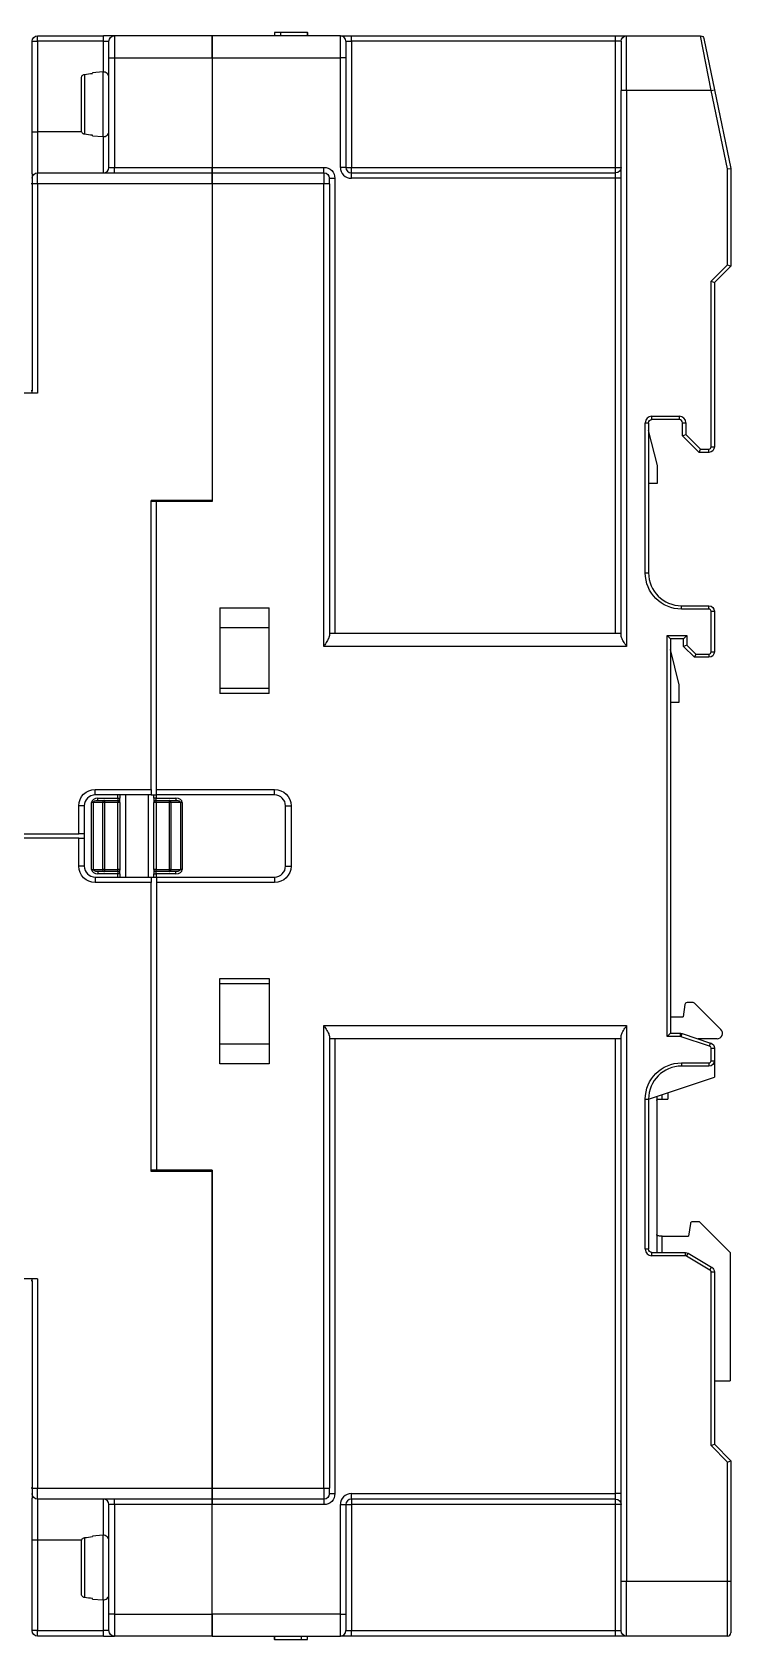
# Model space of a CAD drawing. Header units: inches. Extents: x 0 to 153, y 0 to 147.
# Drawn here: x 89.2 to 153, y 0 to 146.7 of the extents above; entities that cross this region are included whole.
import ezdxf

# ---------------------------------------------------------------- set-up
doc = ezdxf.new("R2010")
doc.units = ezdxf.units.IN
doc.layers.add('1', color=1, linetype='Continuous')

# ---------------------------------------------------------------- blocks, each defined once
blk = doc.blocks.new('rjtj')
at = {"layer": '1', "color": 2, "linetype": 'Continuous'}
for p, q in [((32902.26, -2430.11), (32902.26, -2430.41)), ((32902.79, -2430.11), (32902.79, -2430.41)), ((32905.27, -2430.41), (32905.27, -2430.07)), ((32905.27, -2430.11), (32905.27, -2430.41)), ((32880.16, -2439.16), (32880.16, -2430.91)), ((32880.16, -2430.91), (32880.66, -2430.91)), ((32880.66, -2430.41), (32886.66, -2430.41)), ((32880.66, -2430.91), (32880.66, -2430.41)), ((32886.66, -2430.91), (32880.66, -2430.91)), ((32880.66, -2430.91), (32880.66, -2439.16)), ((32886.66, -2430.91), (32886.66, -2430.41)), ((32887.66, -2430.41), (32886.66, -2430.41)), ((32886.66, -2433.71), (32886.66, -2430.91)), ((32886.66, -2430.91), (32887.16, -2430.91)), ((32887.16, -2432.41), (32887.16, -2430.91)), ((32896.56, -2430.41), (32887.66, -2430.41)), ((32887.66, -2430.41), (32887.66, -2432.41)), ((32896.56, -2432.41), (32896.56, -2430.41)), ((32896.56, -2430.41), (32896.56, -2432.41)), ((32908.26, -2430.41), (32896.56, -2430.41)), ((32908.26, -2432.41), (32908.26, -2430.41)), ((32908.26, -2430.41), (32909.26, -2430.41)), ((32908.76, -2430.91), (32908.76, -2432.41)), ((32908.76, -2430.91), (32909.26, -2430.91)), ((32909.26, -2430.91), (32909.26, -2430.41)), ((32909.26, -2430.41), (32933.36, -2430.41)), ((32909.26, -2430.91), (32909.26, -2442.41)), ((32933.36, -2430.91), (32909.26, -2430.91)), ((32933.36, -2430.91), (32933.36, -2430.41)), ((32933.36, -2430.41), (32934.36, -2430.41)), ((32933.86, -2430.91), (32933.36, -2430.91)), ((32933.36, -2442.41), (32933.36, -2430.91)), ((32933.86, -2430.91), (32933.86, -2435.41)), ((32934.36, -2430.41), (32941.11, -2430.41)), ((32934.36, -2435.41), (32934.36, -2430.41)), ((32942.08, -2435.41), (32941.11, -2430.41)), ((32941.41, -2430.65), (32942.38, -2435.35)), ((32887.16, -2442.41), (32887.16, -2432.41)), ((32887.16, -2432.41), (32887.66, -2432.41)), ((32887.66, -2432.41), (32896.56, -2432.41)), ((32887.66, -2432.41), (32887.66, -2442.41)), ((32896.56, -2432.41), (32896.56, -2442.41)), ((32896.56, -2432.41), (32896.56, -2442.41)), ((32896.56, -2432.41), (32908.26, -2432.41)), ((32908.76, -2432.41), (32908.26, -2432.41)), ((32908.26, -2442.41), (32908.26, -2432.41)), ((32908.76, -2432.41), (32908.76, -2442.41)), ((32884.66, -2439.07), (32884.66, -2434.25)), ((32884.93, -2433.93), (32884.93, -2439.39)), ((32886.61, -2433.71), (32885.66, -2433.79)), ((32885.66, -2433.79), (32885.66, -2433.83)), ((32886.61, -2433.71), (32886.61, -2436.66)), ((32934.36, -2435.41), (32933.86, -2435.41)), ((32933.86, -2485.13), (32933.86, -2435.41)), ((32942.08, -2435.41), (32934.36, -2435.41)), ((32934.36, -2435.41), (32934.36, -2486.11)), ((32942.08, -2435.41), (32942.38, -2435.35)), ((32943.56, -2442.54), (32942.08, -2435.41)), ((32942.38, -2435.35), (32943.86, -2442.51)), ((32886.61, -2436.66), (32886.61, -2439.61)), ((32880.16, -2443.01), (32880.16, -2439.16)), ((32880.16, -2439.16), (32880.66, -2439.16)), ((32884.67, -2439.16), (32880.66, -2439.16)), ((32880.66, -2439.16), (32880.66, -2442.91)), ((32887.15, -2439.16), (32887.16, -2439.16)), ((32885.66, -2439.53), (32885.66, -2439.48)), ((32885.66, -2439.53), (32886.61, -2439.61)), ((32886.66, -2442.91), (32886.66, -2439.61)), ((32880.16, -2443.01), (32880.16, -2443.91)), ((32880.66, -2443.91), (32880.66, -2442.91)), ((32880.66, -2442.91), (32896.56, -2442.91)), ((32887.16, -2442.41), (32887.66, -2442.41)), ((32887.66, -2442.91), (32887.66, -2442.41)), ((32887.66, -2442.41), (32896.56, -2442.41)), ((32896.56, -2442.41), (32896.56, -2442.91)), ((32896.56, -2442.91), (32896.56, -2442.41)), ((32896.56, -2442.41), (32906.76, -2442.41)), ((32896.56, -2442.91), (32896.56, -2443.91)), ((32896.56, -2443.91), (32896.56, -2442.91)), ((32896.56, -2442.91), (32906.76, -2442.91)), ((32906.76, -2442.91), (32906.76, -2442.41)), ((32906.76, -2442.91), (32906.76, -2443.91)), ((32907.26, -2443.91), (32907.26, -2443.41)), ((32907.26, -2443.41), (32907.76, -2443.41)), ((32907.76, -2443.41), (32907.76, -2484.91)), ((32908.76, -2442.41), (32908.26, -2442.41)), ((32908.76, -2442.41), (32909.26, -2442.41)), ((32909.26, -2442.91), (32909.26, -2442.41)), ((32909.26, -2442.41), (32933.36, -2442.41)), ((32909.26, -2443.41), (32909.26, -2442.91)), ((32909.26, -2442.91), (32933.36, -2442.91)), ((32933.36, -2443.41), (32909.26, -2443.41)), ((32933.36, -2442.41), (32933.86, -2442.41)), ((32933.36, -2442.91), (32933.36, -2442.41)), ((32933.36, -2443.41), (32933.36, -2442.91)), ((32933.86, -2443.41), (32933.36, -2443.41)), ((32933.36, -2484.91), (32933.36, -2443.41)), ((32943.56, -2442.54), (32943.86, -2442.51)), ((32943.56, -2451.29), (32943.56, -2442.54)), ((32943.86, -2442.51), (32943.86, -2451.41)), ((32880.16, -2443.91), (32880.06, -2443.91)), ((32880.66, -2443.91), (32880.16, -2443.91)), ((32880.16, -2443.91), (32880.16, -2462.81)), ((32896.56, -2443.91), (32880.66, -2443.91)), ((32880.66, -2443.91), (32880.66, -2463.01)), ((32896.56, -2443.91), (32896.56, -2472.81)), ((32896.56, -2443.91), (32896.56, -2472.91)), ((32906.76, -2443.91), (32896.56, -2443.91)), ((32907.26, -2443.91), (32906.76, -2443.91)), ((32906.76, -2486.11), (32906.76, -2443.91)), ((32907.26, -2443.91), (32907.26, -2485.13)), ((32942.06, -2452.79), (32943.56, -2451.29)), ((32943.86, -2451.41), (32942.36, -2452.91)), ((32943.56, -2451.29), (32943.86, -2451.41)), ((32942.06, -2452.79), (32942.36, -2452.91)), ((32942.06, -2467.91), (32942.06, -2452.79)), ((32942.36, -2452.91), (32942.36, -2467.91)), ((32880.66, -2463.01), (32822.16, -2463.01)), ((32880.16, -2462.81), (32880.06, -2462.81)), ((32880.16, -2463.01), (32880.16, -2462.81)), ((32936.66, -2465.41), (32936.66, -2465.11)), ((32936.66, -2465.11), (32939.16, -2465.11)), ((32939.16, -2465.41), (32936.66, -2465.41)), ((32939.16, -2465.11), (32939.16, -2465.41)), ((32936.06, -2465.71), (32936.36, -2465.71)), ((32936.06, -2479.41), (32936.06, -2465.71)), ((32936.36, -2465.71), (32936.36, -2479.41)), ((32937.16, -2469.61), (32936.36, -2466.41)), ((32939.46, -2465.71), (32939.76, -2465.71)), ((32939.46, -2466.91), (32939.46, -2465.71)), ((32939.46, -2466.91), (32939.76, -2466.79)), ((32940.96, -2468.41), (32939.46, -2466.91)), ((32939.76, -2465.71), (32939.76, -2466.79)), ((32939.76, -2466.79), (32941.08, -2468.11)), ((32940.96, -2468.41), (32941.08, -2468.11)), ((32941.86, -2468.41), (32940.96, -2468.41)), ((32941.08, -2468.11), (32941.86, -2468.11)), ((32941.86, -2468.41), (32941.86, -2468.11)), ((32942.06, -2467.91), (32942.36, -2467.91)), ((32937.16, -2471.21), (32937.16, -2469.61)), ((32936.36, -2471.21), (32937.16, -2471.21)), ((32896.56, -2472.81), (32891.01, -2472.81)), ((32891.01, -2499.16), (32891.01, -2472.81)), ((32891.51, -2472.91), (32891.01, -2472.91)), ((32891.51, -2499.16), (32891.51, -2472.91)), ((32896.56, -2472.91), (32891.51, -2472.91)), ((32891.76, -2472.91), (32891.76, -2472.81)), ((32892.06, -2472.81), (32892.06, -2472.91)), ((32895.66, -2472.91), (32895.66, -2472.81)), ((32895.96, -2472.81), (32895.96, -2472.91)), ((32896.01, -2472.81), (32896.01, -2472.91)), ((32936.06, -2479.41), (32936.36, -2479.41)), ((32897.26, -2482.61), (32897.26, -2490.41)), ((32897.26, -2482.61), (32901.76, -2482.61)), ((32901.76, -2490.41), (32901.76, -2482.61)), ((32939.36, -2482.71), (32939.36, -2482.41)), ((32939.36, -2482.41), (32941.86, -2482.41)), ((32941.86, -2482.71), (32939.36, -2482.71)), ((32941.86, -2482.71), (32941.86, -2482.41)), ((32942.06, -2482.91), (32942.36, -2482.91)), ((32942.06, -2486.61), (32942.06, -2482.91)), ((32942.36, -2482.91), (32942.36, -2486.61)), ((32901.76, -2484.41), (32897.26, -2484.41)), ((32934.36, -2486.11), (32906.76, -2486.11)), ((32907.26, -2484.91), (32933.86, -2484.91)), ((32938.06, -2485.11), (32938.36, -2485.41)), ((32938.06, -2521.71), (32938.06, -2485.11)), ((32938.06, -2485.11), (32939.86, -2485.11)), ((32938.36, -2485.41), (32938.36, -2521.41)), ((32939.56, -2485.41), (32938.36, -2485.41)), ((32939.86, -2485.11), (32939.56, -2485.41)), ((32939.56, -2486.11), (32939.56, -2485.41)), ((32939.86, -2485.99), (32939.56, -2486.11)), ((32940.56, -2487.11), (32939.56, -2486.11)), ((32939.86, -2485.11), (32939.86, -2485.99)), ((32939.86, -2485.99), (32940.68, -2486.81)), ((32939.16, -2489.61), (32938.36, -2486.41)), ((32940.68, -2486.81), (32940.56, -2487.11)), ((32941.86, -2487.11), (32940.56, -2487.11)), ((32940.68, -2486.81), (32941.86, -2486.81)), ((32941.86, -2486.81), (32941.86, -2487.11)), ((32942.06, -2486.61), (32942.36, -2486.61)), ((32897.26, -2489.91), (32901.76, -2489.91)), ((32901.76, -2490.41), (32897.26, -2490.41)), ((32939.16, -2491.21), (32939.16, -2489.61)), ((32938.36, -2491.21), (32939.16, -2491.21)), ((32885.91, -2499.66), (32885.91, -2499.16)), ((32885.91, -2499.16), (32891.01, -2499.16)), ((32891.01, -2499.16), (32891.01, -2499.66)), ((32891.51, -2499.66), (32891.51, -2499.16)), ((32891.51, -2499.16), (32902.26, -2499.16)), ((32902.26, -2499.66), (32902.26, -2499.16)), ((32884.91, -2500.66), (32884.41, -2500.66)), ((32884.41, -2503.21), (32884.41, -2500.66)), ((32884.91, -2500.66), (32884.91, -2503.21)), ((32885.71, -2500.36), (32885.57, -2500.36)), ((32885.57, -2506.46), (32885.57, -2500.36)), ((32886.6, -2500.36), (32885.71, -2500.36)), ((32885.71, -2500.36), (32885.71, -2506.46)), ((32891.01, -2499.66), (32885.91, -2499.66)), ((32886.14, -2500.16), (32886.14, -2499.96)), ((32886.14, -2499.96), (32887.96, -2499.96)), ((32886.14, -2500.16), (32886.74, -2500.16)), ((32886.6, -2506.46), (32886.6, -2500.36)), ((32886.74, -2500.36), (32886.6, -2500.36)), ((32886.74, -2500.16), (32886.74, -2500.36)), ((32886.74, -2500.16), (32887.96, -2500.16)), ((32886.74, -2500.36), (32886.74, -2506.46)), ((32887.96, -2500.36), (32886.74, -2500.36)), ((32887.96, -2499.96), (32887.96, -2499.66)), ((32887.96, -2499.96), (32888.16, -2499.96)), ((32887.96, -2499.96), (32887.96, -2500.16)), ((32887.96, -2500.16), (32887.96, -2500.36)), ((32888.16, -2500.36), (32887.96, -2500.36)), ((32887.96, -2506.46), (32887.96, -2500.36)), ((32888.16, -2499.66), (32888.16, -2499.96)), ((32888.16, -2500.36), (32888.16, -2499.96)), ((32888.16, -2500.36), (32888.16, -2506.46)), ((32888.66, -2499.66), (32888.66, -2507.16)), ((32890.76, -2507.16), (32890.76, -2499.66)), ((32891.01, -2499.66), (32891.51, -2499.66)), ((32891.26, -2499.96), (32891.26, -2499.66)), ((32891.26, -2499.96), (32891.26, -2500.36)), ((32891.46, -2499.96), (32891.26, -2499.96)), ((32891.26, -2506.46), (32891.26, -2500.36)), ((32891.46, -2500.36), (32891.26, -2500.36)), ((32891.46, -2499.66), (32891.46, -2499.96)), ((32891.46, -2500.16), (32891.46, -2499.96)), ((32891.46, -2499.96), (32893.27, -2499.96)), ((32891.46, -2500.36), (32891.46, -2500.16)), ((32891.46, -2500.16), (32892.67, -2500.16)), ((32891.46, -2500.36), (32891.46, -2506.46)), ((32892.67, -2500.36), (32891.46, -2500.36)), ((32902.26, -2499.66), (32891.51, -2499.66)), ((32892.67, -2500.36), (32892.67, -2500.16)), ((32892.67, -2500.16), (32893.27, -2500.16)), ((32892.81, -2500.36), (32892.67, -2500.36)), ((32892.67, -2506.46), (32892.67, -2500.36)), ((32893.7, -2500.36), (32892.81, -2500.36)), ((32892.81, -2500.36), (32892.81, -2506.46)), ((32893.27, -2499.96), (32893.27, -2500.16)), ((32893.84, -2500.36), (32893.7, -2500.36)), ((32893.7, -2506.46), (32893.7, -2500.36)), ((32893.84, -2500.36), (32893.84, -2506.46)), ((32903.26, -2500.66), (32903.76, -2500.66)), ((32903.26, -2506.16), (32903.26, -2500.66)), ((32903.76, -2500.66), (32903.76, -2506.16)), ((32822.16, -2503.21), (32884.41, -2503.21)), ((32884.41, -2503.61), (32822.16, -2503.61)), ((32884.91, -2503.21), (32884.41, -2503.21)), ((32884.41, -2506.16), (32884.41, -2503.61)), ((32884.41, -2503.61), (32884.91, -2503.61)), ((32884.91, -2503.21), (32884.91, -2503.61)), ((32884.91, -2503.61), (32884.91, -2506.16)), ((32884.91, -2506.16), (32884.41, -2506.16)), ((32885.57, -2506.46), (32885.71, -2506.46)), ((32885.71, -2506.46), (32886.6, -2506.46)), ((32886.14, -2506.66), (32886.14, -2506.86)), ((32886.74, -2506.66), (32886.14, -2506.66)), ((32886.74, -2506.46), (32886.6, -2506.46)), ((32886.74, -2506.46), (32886.74, -2506.66)), ((32886.74, -2506.46), (32887.96, -2506.46)), ((32887.96, -2506.66), (32886.74, -2506.66)), ((32888.16, -2506.46), (32887.96, -2506.46)), ((32887.96, -2506.66), (32887.96, -2506.46)), ((32887.96, -2506.66), (32887.96, -2506.86)), ((32888.16, -2506.86), (32888.16, -2506.46)), ((32891.26, -2506.46), (32891.26, -2506.86)), ((32891.46, -2506.46), (32891.26, -2506.46)), ((32891.46, -2506.66), (32891.46, -2506.46)), ((32891.46, -2506.46), (32892.67, -2506.46)), ((32891.46, -2506.86), (32891.46, -2506.66)), ((32892.67, -2506.66), (32891.46, -2506.66)), ((32892.81, -2506.46), (32892.67, -2506.46)), ((32892.67, -2506.66), (32892.67, -2506.46)), ((32893.27, -2506.66), (32892.67, -2506.66)), ((32892.81, -2506.46), (32893.7, -2506.46)), ((32893.27, -2506.86), (32893.27, -2506.66)), ((32893.84, -2506.46), (32893.7, -2506.46)), ((32903.26, -2506.16), (32903.76, -2506.16)), ((32885.91, -2507.16), (32885.91, -2507.66)), ((32885.91, -2507.16), (32891.01, -2507.16)), ((32891.01, -2507.66), (32885.91, -2507.66)), ((32887.96, -2506.86), (32886.14, -2506.86)), ((32888.16, -2506.86), (32887.96, -2506.86)), ((32887.96, -2507.16), (32887.96, -2506.86)), ((32888.16, -2506.86), (32888.16, -2507.16)), ((32891.01, -2507.16), (32891.01, -2507.66)), ((32891.01, -2507.16), (32891.51, -2507.16)), ((32891.01, -2534.01), (32891.01, -2507.66)), ((32891.26, -2506.86), (32891.46, -2506.86)), ((32891.26, -2507.16), (32891.26, -2506.86)), ((32891.46, -2506.86), (32891.46, -2507.16)), ((32893.27, -2506.86), (32891.46, -2506.86)), ((32891.51, -2507.16), (32891.51, -2507.66)), ((32891.51, -2507.16), (32902.26, -2507.16)), ((32891.51, -2507.66), (32891.51, -2533.91)), ((32902.26, -2507.66), (32891.51, -2507.66)), ((32902.26, -2507.16), (32902.26, -2507.66)), ((32897.26, -2516.41), (32901.76, -2516.41)), ((32897.26, -2524.21), (32897.26, -2516.41)), ((32901.76, -2516.91), (32897.26, -2516.91)), ((32901.76, -2516.41), (32901.76, -2524.21)), ((32939.68, -2518.78), (32939.51, -2519.91)), ((32940.42, -2518.61), (32939.87, -2518.61)), ((32940.56, -2518.67), (32942.95, -2521.06)), ((32906.76, -2562.91), (32906.76, -2520.71)), ((32906.76, -2520.71), (32934.36, -2520.71)), ((32934.36, -2520.71), (32934.36, -2571.41)), ((32901.76, -2522.41), (32897.26, -2522.41)), ((32907.26, -2521.68), (32907.26, -2562.91)), ((32933.86, -2521.91), (32907.26, -2521.91)), ((32907.76, -2521.91), (32907.76, -2563.41)), ((32933.36, -2563.41), (32933.36, -2521.91)), ((32933.86, -2571.41), (32933.86, -2521.68)), ((32938.06, -2521.71), (32938.36, -2521.41)), ((32939.27, -2521.71), (32938.06, -2521.71)), ((32938.36, -2521.41), (32939.27, -2521.41)), ((32939.27, -2521.71), (32939.27, -2521.41)), ((32939.34, -2521.72), (32939.43, -2521.44)), ((32941.92, -2522.58), (32939.34, -2521.72)), ((32939.43, -2521.44), (32942.01, -2522.3)), ((32942.6, -2521.91), (32941.11, -2521.91)), ((32941.92, -2522.58), (32942.01, -2522.3)), ((32942.06, -2522.77), (32942.36, -2522.77)), ((32942.06, -2523.91), (32942.06, -2522.77)), ((32942.36, -2522.77), (32942.36, -2523.91)), ((32901.76, -2524.21), (32897.26, -2524.21)), ((32939.36, -2524.11), (32939.36, -2524.41)), ((32939.36, -2524.11), (32941.86, -2524.11)), ((32941.86, -2524.11), (32941.86, -2524.41)), ((32942.06, -2523.91), (32942.36, -2523.91)), ((32942.36, -2523.91), (32942.36, -2525.41)), ((32936.36, -2527.41), (32942.36, -2525.41)), ((32941.86, -2524.41), (32939.36, -2524.41)), ((32937.11, -2527.16), (32937.11, -2541.41)), ((32938.11, -2526.83), (32938.11, -2527.41)), ((32936.06, -2527.41), (32936.36, -2527.41)), ((32936.06, -2541.11), (32936.06, -2527.41)), ((32936.36, -2527.41), (32936.36, -2541.11)), ((32891.51, -2533.91), (32891.01, -2533.91)), ((32896.56, -2534.01), (32891.01, -2534.01)), ((32896.56, -2533.91), (32891.51, -2533.91)), ((32891.76, -2534.01), (32891.76, -2533.91)), ((32892.06, -2533.91), (32892.06, -2534.01)), ((32895.66, -2534.01), (32895.66, -2533.91)), ((32895.96, -2533.91), (32895.96, -2534.01)), ((32896.01, -2533.91), (32896.01, -2534.01)), ((32896.56, -2533.91), (32896.56, -2562.91)), ((32896.56, -2562.91), (32896.56, -2534.01)), ((32940.18, -2538.78), (32940.01, -2539.91)), ((32940.92, -2538.61), (32940.37, -2538.61)), ((32941.06, -2538.67), (32943.72, -2541.32)), ((32936.36, -2541.11), (32936.06, -2541.11)), ((32936.66, -2541.71), (32936.66, -2541.41)), ((32936.66, -2541.41), (32939.72, -2541.41)), ((32939.72, -2541.71), (32936.66, -2541.71)), ((32939.72, -2541.71), (32939.72, -2541.41)), ((32939.82, -2541.74), (32939.97, -2541.48)), ((32941.96, -2543.02), (32939.82, -2541.74)), ((32939.97, -2541.48), (32942.11, -2542.76)), ((32943.81, -2541.53), (32943.81, -2553.11)), ((32941.96, -2543.02), (32942.11, -2542.76)), ((32942.06, -2543.19), (32942.36, -2543.19)), ((32942.06, -2559.03), (32942.06, -2543.19)), ((32942.36, -2543.19), (32942.36, -2558.91)), ((32880.66, -2543.81), (32822.16, -2543.81)), ((32880.16, -2544.01), (32880.06, -2544.01)), ((32880.16, -2544.01), (32880.16, -2543.81)), ((32880.16, -2544.01), (32880.16, -2562.91)), ((32880.66, -2543.81), (32880.66, -2562.91)), ((32942.36, -2553.11), (32943.81, -2553.11)), ((32942.06, -2559.03), (32942.36, -2558.91)), ((32943.56, -2560.53), (32942.06, -2559.03)), ((32942.36, -2558.91), (32943.86, -2560.41)), ((32943.56, -2560.53), (32943.86, -2560.41)), ((32943.56, -2571.41), (32943.56, -2560.53)), ((32943.86, -2560.41), (32943.86, -2571.41)), ((32880.16, -2562.91), (32880.06, -2562.91)), ((32880.16, -2562.91), (32880.16, -2563.81)), ((32880.16, -2562.91), (32880.66, -2562.91)), ((32880.16, -2567.66), (32880.16, -2563.81)), ((32880.66, -2563.91), (32880.66, -2562.91)), ((32880.66, -2562.91), (32896.56, -2562.91)), ((32896.56, -2562.91), (32896.56, -2563.91)), ((32896.56, -2563.91), (32896.56, -2562.91)), ((32896.56, -2562.91), (32906.76, -2562.91)), ((32906.76, -2562.91), (32907.26, -2562.91)), ((32906.76, -2562.91), (32906.76, -2563.91)), ((32907.26, -2563.41), (32907.26, -2562.91)), ((32907.26, -2563.41), (32907.76, -2563.41)), ((32909.26, -2563.91), (32909.26, -2563.41)), ((32909.26, -2563.41), (32933.36, -2563.41)), ((32933.86, -2563.41), (32933.36, -2563.41)), ((32933.36, -2563.91), (32933.36, -2563.41)), ((32896.56, -2563.91), (32880.66, -2563.91)), ((32880.66, -2563.91), (32880.66, -2567.66)), ((32886.66, -2567.2), (32886.66, -2563.91)), ((32887.66, -2564.41), (32887.16, -2564.41)), ((32887.16, -2574.41), (32887.16, -2564.41)), ((32887.66, -2564.41), (32887.66, -2563.91)), ((32896.56, -2564.41), (32887.66, -2564.41)), ((32887.66, -2564.41), (32887.66, -2574.41)), ((32896.56, -2563.91), (32896.56, -2564.41)), ((32896.56, -2564.41), (32896.56, -2563.91)), ((32906.76, -2563.91), (32896.56, -2563.91)), ((32896.56, -2574.41), (32896.56, -2564.41)), ((32896.56, -2574.41), (32896.56, -2564.41)), ((32906.76, -2564.41), (32896.56, -2564.41)), ((32906.76, -2563.91), (32906.76, -2564.41)), ((32908.26, -2564.41), (32908.76, -2564.41)), ((32908.26, -2574.41), (32908.26, -2564.41)), ((32908.76, -2564.41), (32908.76, -2574.41)), ((32908.76, -2564.41), (32909.26, -2564.41)), ((32909.26, -2563.91), (32909.26, -2564.41)), ((32933.36, -2563.91), (32909.26, -2563.91)), ((32909.26, -2564.41), (32909.26, -2575.91)), ((32933.36, -2564.41), (32909.26, -2564.41)), ((32933.36, -2564.41), (32933.36, -2563.91)), ((32933.86, -2564.41), (32933.36, -2564.41)), ((32933.36, -2575.91), (32933.36, -2564.41)), ((32880.16, -2575.91), (32880.16, -2567.66)), ((32880.66, -2567.66), (32880.16, -2567.66)), ((32884.67, -2567.66), (32880.66, -2567.66)), ((32880.66, -2567.66), (32880.66, -2575.91)), ((32884.66, -2572.57), (32884.66, -2567.75)), ((32884.93, -2567.43), (32884.93, -2572.89)), ((32886.61, -2567.21), (32885.66, -2567.29)), ((32885.66, -2567.29), (32885.66, -2567.33)), ((32886.61, -2567.21), (32886.61, -2570.16)), ((32887.16, -2567.66), (32887.15, -2567.66)), ((32886.61, -2570.16), (32886.61, -2573.11)), ((32933.86, -2575.91), (32933.86, -2571.41)), ((32933.86, -2571.41), (32934.36, -2571.41)), ((32934.36, -2571.41), (32943.56, -2571.41)), ((32934.36, -2576.41), (32934.36, -2571.41)), ((32943.56, -2571.41), (32943.86, -2571.41)), ((32943.56, -2576.41), (32943.56, -2571.41)), ((32943.86, -2571.41), (32943.86, -2576.11)), ((32885.66, -2573.03), (32885.66, -2572.98)), ((32885.66, -2573.03), (32886.61, -2573.11)), ((32886.66, -2575.91), (32886.66, -2573.11)), ((32887.16, -2575.91), (32887.16, -2574.41)), ((32887.66, -2574.41), (32887.16, -2574.41)), ((32887.66, -2574.41), (32896.56, -2574.41)), ((32887.66, -2574.41), (32887.66, -2576.41)), ((32896.56, -2574.41), (32896.56, -2576.41)), ((32896.56, -2576.41), (32896.56, -2574.41)), ((32908.26, -2574.41), (32896.56, -2574.41)), ((32908.26, -2574.41), (32908.76, -2574.41)), ((32908.26, -2576.41), (32908.26, -2574.41)), ((32908.76, -2574.41), (32908.76, -2575.91)), ((32880.66, -2575.91), (32880.16, -2575.91)), ((32880.66, -2575.91), (32886.66, -2575.91)), ((32880.66, -2576.41), (32880.66, -2575.91)), ((32886.66, -2576.41), (32880.66, -2576.41)), ((32886.66, -2576.41), (32886.66, -2575.91)), ((32887.16, -2575.91), (32886.66, -2575.91)), ((32886.66, -2576.41), (32887.66, -2576.41)), ((32896.56, -2576.41), (32887.66, -2576.41)), ((32896.56, -2576.41), (32908.26, -2576.41)), ((32902.24, -2576.41), (32902.24, -2576.75)), ((32902.24, -2576.71), (32902.24, -2576.41)), ((32904.72, -2576.71), (32904.72, -2576.41)), ((32905.26, -2576.71), (32905.26, -2576.41)), ((32909.26, -2576.41), (32908.26, -2576.41)), ((32908.76, -2575.91), (32909.26, -2575.91)), ((32909.26, -2576.41), (32909.26, -2575.91)), ((32909.26, -2575.91), (32933.36, -2575.91)), ((32933.36, -2576.41), (32909.26, -2576.41)), ((32933.36, -2575.91), (32933.86, -2575.91)), ((32933.36, -2576.41), (32933.36, -2575.91)), ((32934.36, -2576.41), (32933.36, -2576.41)), ((32943.56, -2576.41), (32934.36, -2576.41))]:
    blk.add_line(p, q, dxfattribs=at)
at = {"layer": '1', "color": 2, "linetype": 'Continuous', "extrusion": (0, 0, -1)}
for centre, radius, start, end in [((-32880.66, -2430.91), 0.5, 0, 90), ((-32887.66, -2430.91), 0.5, 0, 90), ((-32934.36, -2430.91), 0.5, 0, 90), ((-32941.11, -2430.71), 0.3, 90, 168.3263), ((-32880.66, -2443.41), 0.5, 0, 90), ((-32906.76, -2443.41), 1, 90, 180), ((-32906.76, -2443.41), 0.5, 90, 180), ((-32933.36, -2442.41), 0.5, 180, 270), ((-32936.66, -2465.71), 0.3, 0, 90), ((-32941.86, -2467.91), 0.5, 180, 270), ((-32939.36, -2479.41), 3.3, 270, 0), ((-32941.86, -2482.91), 0.5, 90, 180), ((-32941.86, -2486.61), 0.5, 180, 270), ((-32885.91, -2500.66), 1.5, 0, 90), ((-32902.26, -2500.66), 1.5, 90, 180), ((-32885.91, -2506.16), 1.5, 270, 0), ((-32887.96, -2506.46), 0.2, 180, 270), ((-32891.46, -2506.46), 0.2, 270, 0), ((-32902.26, -2506.16), 1.5, 180, 270), ((-32939.27, -2521.91), 0.5, 90, 108.4349), ((-32941.86, -2522.77), 0.5, 108.4349, 180), ((-32939.36, -2527.41), 3.3, 0, 90), ((-32941.86, -2523.91), 0.5, 180, 270), ((-32936.66, -2541.11), 0.3, 270, 0), ((-32939.72, -2541.91), 0.5, 90, 120.9638), ((-32943.51, -2541.53), 0.3, 135, 180), ((-32941.86, -2543.19), 0.5, 120.9638, 180), ((-32880.66, -2563.41), 0.5, 270, 0), ((-32906.76, -2563.41), 0.5, 180, 270), ((-32906.76, -2563.41), 1, 180, 270), ((-32933.36, -2564.41), 0.5, 90, 180), ((-32880.66, -2575.91), 0.5, 270, 0), ((-32887.66, -2575.91), 0.5, 270, 0), ((-32934.36, -2575.91), 0.5, 270, 0)]:
    blk.add_arc(centre, radius, start, end, dxfattribs=at)
at = {"layer": '1', "color": 2, "linetype": 'Continuous'}
for centre, radius, start, end in [((32908.26, -2430.91), 0.5, 0, 90), ((32886.66, -2434.21), 0.5, 0, 95), ((32886.66, -2439.11), 0.5, 265, 0), ((32886.66, -2442.41), 0.5, 270, 0), ((32909.26, -2442.41), 1, 180, 270), ((32909.26, -2442.41), 0.5, 180, 270), ((32936.66, -2465.71), 0.6, 90, 180), ((32939.16, -2465.71), 0.6, 0, 90), ((32939.16, -2465.71), 0.3, 0, 90), ((32941.86, -2467.91), 0.2, 270, 0), ((32939.36, -2479.41), 3, 180, 270), ((32941.86, -2482.91), 0.2, 0, 90), ((32941.86, -2486.61), 0.2, 270, 0), ((32885.91, -2500.66), 1, 90, 180), ((32887.96, -2500.36), 0.2, 0, 90), ((32891.46, -2500.36), 0.2, 90, 180), ((32902.26, -2500.66), 1, 0, 90), ((32885.91, -2506.16), 1, 180, 270), ((32902.26, -2506.16), 1, 270, 0), ((32939.87, -2518.81), 0.2, 90, 171.4692), ((32940.42, -2518.81), 0.2, 45, 90), ((32942.6, -2521.41), 0.5, 270, 45), ((32939.27, -2521.91), 0.2, 71.5651, 90), ((32941.11, -2524.91), 3, 90, 94.2961), ((32941.86, -2522.77), 0.2, 0, 71.5651), ((32941.86, -2523.91), 0.2, 270, 0), ((32939.36, -2527.41), 3, 90, 180), ((32940.37, -2538.81), 0.2, 90, 171.4692), ((32940.92, -2538.81), 0.2, 45, 90), ((32936.66, -2541.11), 0.6, 180, 270), ((32939.72, -2541.91), 0.2, 59.0362, 90), ((32941.86, -2543.19), 0.2, 0, 59.0362), ((32909.26, -2564.41), 1, 90, 180), ((32886.66, -2564.41), 0.5, 0, 90), ((32909.26, -2564.41), 0.5, 90, 180), ((32886.66, -2567.71), 0.5, 0, 95), ((32886.66, -2572.61), 0.5, 265, 0), ((32908.26, -2575.91), 0.5, 270, 0), ((32943.56, -2576.11), 0.3, 270, 0)]:
    blk.add_arc(centre, radius, start, end, dxfattribs=at)
at = {"layer": '1', "color": 2, "linetype": 'Continuous', "extrusion": (0, 0, -1)}
for centre, major_axis, ratio, start_param, end_param in [((32900.13, -2436.66), (-23.45, 0), 0.153091, 0.865756, 0.905747), ((32900.13, -2436.66), (-23.45, 0), 0.153091, 5.377439, 5.417429), ((32886.14, -2500.36), (-0.424, 0), 0.471405, 0, 1.570796), ((32893.27, -2500.36), (-0.424, 0), 0.471405, 1.570796, 3.141593), ((32886.14, -2506.46), (-0.424, 0), 0.471405, 4.712389, 6.283185), ((32893.27, -2506.46), (-0.424, 0), 0.471405, 3.141593, 4.712389), ((32900.13, -2570.16), (-23.45, 0), 0.153091, 0.865756, 0.905747), ((32900.13, -2570.16), (-23.45, 0), 0.153091, 5.377438, 5.417429)]:
    blk.add_ellipse(centre, major_axis=major_axis, ratio=ratio, start_param=start_param, end_param=end_param, dxfattribs=at)
at = {"layer": '1', "color": 2, "linetype": 'Continuous'}
for centre, major_axis, start_param, end_param in [((32886.14, -2500.36), (-0.566, 0), 4.712389, 6.283185), ((32886.74, -2500.36), (0, -0.2), 3.141593, 4.712389), ((32892.67, -2500.36), (0, -0.2), 1.570796, 3.141593), ((32893.27, -2500.36), (-0.566, 0), 3.141593, 4.712389), ((32886.14, -2506.46), (0.566, 0), 3.141593, 4.712389), ((32886.74, -2506.46), (0, -0.2), 4.712389, 6.283185), ((32892.67, -2506.46), (0, -0.2), 0, 1.570796), ((32893.27, -2506.46), (0.566, 0), 4.712389, 6.283185)]:
    blk.add_ellipse(centre, major_axis=major_axis, ratio=0.707107, start_param=start_param, end_param=end_param, dxfattribs=at)
for points, degree in [([(32902.79, -2430.11), (32902.61, -2430.11), (32902.43, -2430.11), (32902.26, -2430.11)], 3), ([(32938.36, -2519.91), (32939.51, -2519.91)], 1), ([(32937.61, -2527.41), (32937.61, -2526.99)], 1), ([(32937.61, -2527.41), (32938.11, -2527.41)], 1), ([(32937.61, -2541.41), (32937.61, -2539.91)], 1), ([(32937.61, -2539.91), (32940.01, -2539.91)], 1), ([(32904.72, -2576.71), (32904.9, -2576.71), (32905.08, -2576.71), (32905.26, -2576.71)], 3)]:
    blk.add_open_spline(points, degree=degree, dxfattribs=at)
for points, knots in [([(32905.27, -2430.11), (32905.26, -2430.11), (32905.18, -2430.11), (32904.87, -2430.11), (32904.67, -2430.11), (32904.3, -2430.11), (32904.17, -2430.11), (32903.93, -2430.11), (32903.8, -2430.11), (32903.58, -2430.11), (32903.45, -2430.11), (32903.11, -2430.11), (32903, -2430.11), (32902.9, -2430.11), (32902.84, -2430.11), (32902.79, -2430.11)], [0, 0, 0, 0, 0.224137, 0.224137, 0.460967, 0.460967, 0.59586, 0.59586, 0.730753, 0.730753, 0.8206, 0.8206, 0.9103, 0.9103, 1, 1, 1, 1]), ([(32884.66, -2434.25), (32884.66, -2434.21), (32884.66, -2434.17), (32884.69, -2434.1), (32884.7, -2434.07), (32884.75, -2434.01), (32884.78, -2433.99), (32884.84, -2433.95), (32884.87, -2433.94), (32884.91, -2433.93), (32884.92, -2433.93), (32884.93, -2433.93)], [0, 0, 0, 0, 0.236791, 0.236791, 0.473401, 0.473401, 0.712409, 0.712409, 0.948306, 0.948306, 1, 1, 1, 1]), ([(32884.93, -2439.39), (32884.9, -2439.39), (32884.86, -2439.38), (32884.8, -2439.35), (32884.77, -2439.33), (32884.72, -2439.27), (32884.7, -2439.24), (32884.67, -2439.18), (32884.66, -2439.14), (32884.66, -2439.1), (32884.66, -2439.08), (32884.66, -2439.07)], [0, 0, 0, 0, 0.22792, 0.22792, 0.455444, 0.455444, 0.68904, 0.68904, 0.927624, 0.927624, 1, 1, 1, 1]), ([(32907.26, -2485.13), (32907.26, -2485.18), (32907.24, -2485.24), (32907.19, -2485.39), (32907.14, -2485.48), (32907.02, -2485.7), (32906.93, -2485.84), (32906.81, -2486.02), (32906.79, -2486.06), (32906.76, -2486.11), (32906.76, -2486.11), (32906.76, -2486.11)], [0, 0, 0, 0, 0.202238, 0.202238, 0.480897, 0.480897, 0.876642, 0.876642, 0.994484, 0.994484, 1, 1, 1, 1]), ([(32934.36, -2486.11), (32934.35, -2486.11), (32934.35, -2486.11), (32934.33, -2486.06), (32934.3, -2486.02), (32934.18, -2485.84), (32934.1, -2485.7), (32933.97, -2485.48), (32933.92, -2485.39), (32933.87, -2485.24), (32933.86, -2485.18), (32933.86, -2485.13)], [0, 0, 0, 0, 0.005516, 0.005516, 0.123358, 0.123358, 0.519103, 0.519103, 0.797762, 0.797762, 1, 1, 1, 1]), ([(32906.76, -2520.71), (32906.76, -2520.71), (32906.76, -2520.71), (32906.79, -2520.76), (32906.81, -2520.8), (32906.93, -2520.98), (32907.02, -2521.12), (32907.14, -2521.34), (32907.19, -2521.43), (32907.24, -2521.58), (32907.26, -2521.63), (32907.26, -2521.68)], [0, 0, 0, 0, 0.005516, 0.005516, 0.123358, 0.123358, 0.519103, 0.519103, 0.797762, 0.797762, 1, 1, 1, 1]), ([(32933.86, -2521.68), (32933.86, -2521.63), (32933.87, -2521.58), (32933.92, -2521.43), (32933.97, -2521.34), (32934.1, -2521.12), (32934.18, -2520.98), (32934.3, -2520.8), (32934.33, -2520.76), (32934.35, -2520.71), (32934.35, -2520.71), (32934.36, -2520.71)], [0, 0, 0, 0, 0.202238, 0.202238, 0.480897, 0.480897, 0.876642, 0.876642, 0.994484, 0.994484, 1, 1, 1, 1]), ([(32937.11, -2527.54), (32937.11, -2527.52), (32937.11, -2527.49), (32937.14, -2527.45), (32937.17, -2527.44), (32937.23, -2527.42), (32937.27, -2527.42), (32937.35, -2527.41), (32937.4, -2527.41), (32937.5, -2527.41), (32937.55, -2527.41), (32937.61, -2527.41)], [0, 0, 0, 0, 0.206891, 0.206891, 0.414838, 0.414838, 0.610086, 0.610086, 0.808588, 0.808588, 1, 1, 1, 1]), ([(32937.61, -2539.91), (32937.55, -2539.91), (32937.49, -2539.91), (32937.39, -2539.91), (32937.34, -2539.91), (32937.25, -2539.9), (32937.21, -2539.89), (32937.16, -2539.87), (32937.14, -2539.86), (32937.11, -2539.82), (32937.11, -2539.8), (32937.11, -2539.78)], [0, 0, 0, 0, 0.208443, 0.208443, 0.416995, 0.416995, 0.623373, 0.623373, 0.821149, 0.821149, 1, 1, 1, 1]), ([(32884.66, -2567.75), (32884.66, -2567.71), (32884.66, -2567.67), (32884.69, -2567.6), (32884.7, -2567.57), (32884.75, -2567.51), (32884.78, -2567.49), (32884.84, -2567.45), (32884.87, -2567.44), (32884.91, -2567.43), (32884.92, -2567.43), (32884.93, -2567.43)], [0, 0, 0, 0, 0.236791, 0.236791, 0.473401, 0.473401, 0.712409, 0.712409, 0.948306, 0.948306, 1, 1, 1, 1]), ([(32884.93, -2572.89), (32884.9, -2572.89), (32884.86, -2572.88), (32884.8, -2572.85), (32884.77, -2572.83), (32884.72, -2572.77), (32884.7, -2572.74), (32884.67, -2572.68), (32884.66, -2572.64), (32884.66, -2572.6), (32884.66, -2572.58), (32884.66, -2572.57)], [0, 0, 0, 0, 0.22792, 0.22792, 0.455444, 0.455444, 0.68904, 0.68904, 0.927624, 0.927624, 1, 1, 1, 1]), ([(32902.24, -2576.71), (32902.25, -2576.71), (32902.33, -2576.71), (32902.64, -2576.71), (32902.84, -2576.71), (32903.21, -2576.71), (32903.34, -2576.71), (32903.59, -2576.71), (32903.71, -2576.71), (32903.94, -2576.71), (32904.06, -2576.71), (32904.4, -2576.71), (32904.51, -2576.71), (32904.62, -2576.71), (32904.67, -2576.71), (32904.72, -2576.71)], [0, 0, 0, 0, 0.224137, 0.224137, 0.460967, 0.460967, 0.59586, 0.59586, 0.730753, 0.730753, 0.8206, 0.8206, 0.9103, 0.9103, 1, 1, 1, 1])]:
    blk.add_open_spline(points, degree=3, knots=knots, dxfattribs=at)

msp = doc.modelspace()

# ---------------------------------------------------------------- block references
msp.add_blockref('rjtj', (-32790.91, 2576.75))

doc.saveas('drawing.dxf')
